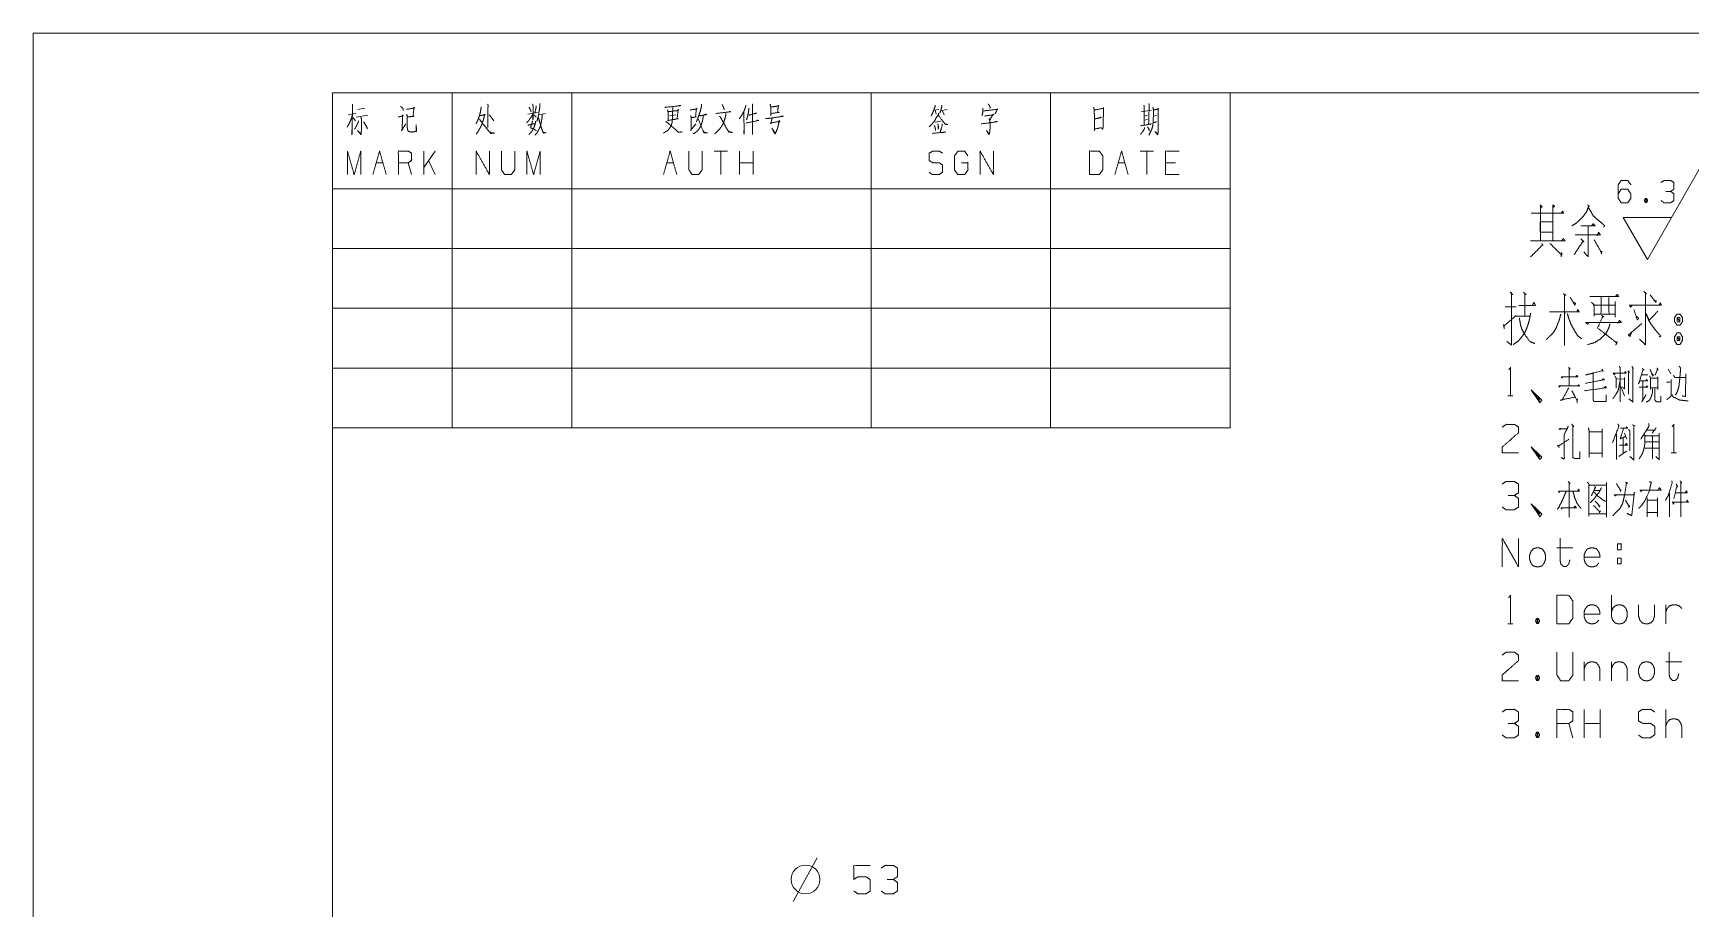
# Model space of a CAD drawing. Header units: millimetres. Extents: x 0 to 210, y 0 to 297.
# Drawn here: x 0 to 138.5, y 223.8 to 297 of the extents above; entities that cross this region are included whole.
import ezdxf

# ---------------------------------------------------------------- set-up
doc = ezdxf.new("R2010")
doc.units = ezdxf.units.MM
doc.layers.add('101', color=7, linetype='Continuous', true_color=0xffffff)

msp = doc.modelspace()

# ---------------------------------------------------------------- linework, layer by layer
at = {"layer": '101', "color": 133, "linetype": 'Continuous', "lineweight": 18}
for p, q in [((0, 297), (0, 0)), ((210, 297), (0, 297)), ((25, 292), (25, 264)), ((25, 292), (100, 292)), ((25, 292), (100, 292)), ((25, 292), (25, 5)), ((205, 292), (25, 292)), ((25, 292), (100, 292)), ((35, 292), (35, 264)), ((45, 292), (45, 264)), ((70, 292), (70, 264)), ((85, 292), (85, 264)), ((100, 292), (100, 264)), ((25, 284), (100, 284)), ((25, 279), (100, 279)), ((25, 274), (100, 274)), ((25, 269), (100, 269)), ((25, 264), (100, 264))]:
    msp.add_line(p, q, dxfattribs=at)
at = {"layer": '101', "color": 72, "linetype": 'Continuous', "lineweight": 18}
for p, q in [((26.34, 290.18), (26.96, 290.3)), ((26.7, 289.95), (26.92, 289.68)), ((26.99, 289.99), (27.95, 290.14)), ((27.13, 290.61), (27.71, 290.74)), ((41.34, 290.22), (42.13, 290.38)), ((42.25, 290.16), (42.79, 290.28)), ((53.17, 290.09), (53.7, 290.18)), ((75.25, 290.57), (75.67, 290.63)), ((75.35, 290.55), (75.45, 290.24)), ((75.83, 289.64), (75.37, 289.56)), ((75.82, 290.51), (76.35, 290.61)), ((75.98, 290.49), (76.11, 290.16)), ((92.56, 290.43), (93.43, 290.55)), ((92.84, 290.07), (93.11, 290.14)), ((92.86, 289.72), (93.09, 289.78)), ((93.6, 290.05), (93.85, 290.12)), ((54.91, 288.87), (55.37, 289.43)), ((32.63, 285.18), (32.63, 287.14)), ((33.59, 287.14), (32.63, 285.78)), ((58.02, 287.14), (56.9, 287.14)), ((57.46, 287.14), (57.46, 285.18)), ((59.02, 285.18), (59.02, 287.14)), ((60.14, 285.18), (60.14, 287.14)), ((93.6, 287.14), (92.49, 287.14)), ((93.05, 287.14), (93.05, 285.18)), ((28.66, 286.17), (29.22, 286.17)), ((31.62, 285.18), (31.34, 286.17)), ((33.59, 285.18), (33.04, 286.36)), ((52.94, 286.17), (53.49, 286.17)), ((60.14, 286.17), (59.02, 286.17)), ((90.65, 286.17), (91.2, 286.17)), ((95.45, 286.17), (94.61, 286.17)), ((122.99, 274.12), (123.89, 274.12)), ((123.89, 273.33), (125.03, 273.33)), ((133.23, 268.78), (133.37, 268.63)), ((133.28, 268.68), (133.28, 266.81)), ((133.57, 269.13), (133.71, 268.98)), ((136.6, 268.91), (136.81, 268.51)), ((132.27, 268.08), (132.95, 268.11)), ((132.63, 267.46), (132.95, 266.68)), ((136.46, 267.83), (136.77, 267.83)), ((123.2, 266.68), (123.63, 266.68)), ((132.27, 263.52), (132.27, 261.35)), ((132.84, 263.15), (132.84, 261.87)), ((132.96, 263.57), (133.14, 263.07)), ((133.6, 264.25), (133.85, 264.17)), ((134.82, 263.82), (135.51, 263.82)), ((135.59, 264.02), (135.26, 263.55)), ((132.47, 261.62), (133.12, 262.05)), ((134.68, 262.3), (135.79, 262.3)), ((134.71, 262.85), (135.81, 262.85)), ((136.86, 261.92), (137.29, 261.92)), ((128.23, 259.51), (128.41, 259.36)), ((128.32, 259.41), (128.32, 256.53)), ((136.7, 258.56), (136.7, 256.58)), ((127.3, 253.97), (128.62, 253.97)), ((132.35, 253.12), (132.68, 253.12)), ((132.35, 253.12), (132.35, 252.65)), ((131.85, 248.26), (131.85, 250.01)), ((125.6, 248.08), (125.76, 247.66)), ((136.4, 247.63), (136.4, 249.21)), ((123.2, 247.63), (123.63, 247.63)), ((129.57, 244.45), (129.57, 242.87)), ((131.85, 244.45), (131.85, 242.87)), ((136.4, 244.45), (137.73, 244.45)), ((125.6, 243.32), (125.76, 242.9)), ((129.57, 238.11), (129.57, 240.48)), ((130.92, 238.11), (130.92, 240.48)), ((136.4, 238.11), (136.4, 240.48)), ((125.6, 238.56), (125.76, 238.13)), ((128.64, 238.11), (128.31, 239.31)), ((130.92, 239.31), (129.57, 239.31)), ((63.49, 224.43), (65.49, 228.08))]:
    msp.add_line(p, q, dxfattribs=at)
at = {"layer": '101', "color": 43, "linetype": 'Continuous', "lineweight": 18}
for p, q in [((134.86, 278.09), (139.47, 286.09)), ((134.68, 283.18), (134.8, 282.84)), ((134.86, 278.09), (132.84, 281.59)), ((132.84, 281.59), (136.88, 281.59))]:
    msp.add_line(p, q, dxfattribs=at)
at = {"layer": '101', "color": 72, "linetype": 'Continuous', "lineweight": 18}
msp.add_circle((64.53, 226.26), 1.2, dxfattribs=at)
for points, knots in [([(26.67, 291.07), (26.66, 288.89), (26.63, 288.5), (26.61, 288.71), (26.64, 288.94)], [0, 0, 0.723303, 0.854546, 0.923601, 1, 1]), ([(30.7, 290.88), (30.87, 290.72), (30.92, 290.63), (30.92, 290.53), (30.9, 290.67)], [0, 0, 0.413146, 0.573572, 0.750721, 1, 1]), ([(37.43, 290.84), (37.42, 290.72), (37.34, 290.3), (37.26, 290.01), (37.18, 289.8), (37.09, 289.6), (37.01, 289.43)], [0, 0, 0.084498, 0.36853, 0.573114, 0.721457, 0.873368, 1, 1]), ([(37.97, 291.05), (38.02, 290.94), (38, 290.84), (37.99, 289.12), (37.97, 289.23), (38, 289.45)], [0, 0, 0.049543, 0.095606, 0.852767, 0.898838, 1, 1]), ([(41.73, 291.07), (41.76, 290.92), (41.76, 289.78), (41.73, 289.93), (41.76, 290.05)], [0, 0, 0.094654, 0.823636, 0.91829, 1, 1]), ([(42.03, 290.92), (42.03, 290.82), (41.91, 290.34)], [0, 0, 0.174301, 1, 1]), ([(42.33, 291.11), (42.33, 290.98), (42.32, 290.76), (42.27, 290.47), (42.23, 290.16), (42.17, 289.91), (42.1, 289.68), (42.08, 289.62)], [0, 0, 0.081852, 0.232243, 0.425429, 0.63211, 0.800313, 0.957953, 1, 1]), ([(53.44, 290.84), (53.42, 290.18), (53.41, 289.85), (53.39, 289.66), (53.38, 289.56), (53.36, 289.43), (53.32, 289.31), (53.27, 289.2), (53.14, 289.02), (53, 288.85), (52.79, 288.73), (52.69, 288.67), (52.65, 288.65)], [0, 0, 0.263783, 0.395771, 0.470171, 0.511786, 0.56157, 0.614019, 0.658777, 0.749614, 0.837596, 0.932985, 0.980677, 1, 1]), ([(52.76, 290.82), (52.82, 290.78), (52.85, 290.8), (54.11, 290.94), (54.07, 290.96), (53.92, 290.92)], [0, 0, 0.045522, 0.068286, 0.872626, 0.90344, 1, 1]), ([(55.85, 291.05), (55.82, 290.8), (55.73, 290.47), (55.62, 290.12), (55.53, 289.89), (55.47, 289.72), (55.41, 289.58)], [0, 0, 0.162457, 0.385014, 0.625897, 0.784413, 0.898493, 1, 1]), ([(57.56, 291.03), (57.66, 290.84), (57.71, 290.72), (57.74, 290.59)], [0, 0, 0.450481, 0.729637, 1, 1]), ([(59.55, 290.98), (59.48, 290.72), (59.38, 290.47), (59.26, 290.24), (59.14, 290.05), (59, 289.85)], [0, 0, 0.21836, 0.428744, 0.629221, 0.801494, 1, 1]), ([(60.08, 291.07), (60.12, 290.98), (60.09, 291.03), (60.11, 288.54), (60.09, 288.73), (60.11, 289.04)], [0, 0, 0.029975, 0.04619, 0.840789, 0.900562, 1, 1]), ([(61.57, 291.07), (61.63, 290.82), (61.63, 290.09), (61.63, 290.28), (62.33, 290.38), (62.21, 290.38), (62.24, 290.9), (62.26, 290.98), (62.29, 290.92), (62.19, 290.9), (61.63, 290.82)], [0, 0, 0.076614, 0.294117, 0.350048, 0.563214, 0.598361, 0.753971, 0.779215, 0.799829, 0.831205, 1, 1]), ([(75.37, 290.98), (75.35, 290.84), (75.23, 290.53), (75.13, 290.28), (75.01, 290.07)], [0, 0, 0.148006, 0.485257, 0.758321, 1, 1]), ([(75.91, 290.98), (75.92, 290.88), (75.75, 290.3)], [0, 0, 0.147218, 1, 1]), ([(79.78, 291.09), (79.89, 290.96), (79.93, 290.86), (79.96, 290.69)], [0, 0, 0.364604, 0.619196, 1, 1]), ([(92.8, 290.98), (92.83, 290.86), (92.83, 289.31)], [0, 0, 0.075954, 1, 1]), ([(93.21, 291.11), (93.24, 290.98), (93.19, 289.37)], [0, 0, 0.073211, 1, 1]), ([(26.67, 290.16), (26.6, 289.91), (26.48, 289.62), (26.35, 289.35), (26.23, 289.14)], [0, 0, 0.233514, 0.515368, 0.78555, 1, 1]), ([(27.18, 289.66), (27.17, 289.58), (26.86, 288.96)], [0, 0, 0.108202, 1, 1]), ([(27.37, 289.99), (27.42, 289.87), (27.42, 288.83), (27.4, 288.6), (27.39, 288.52), (27.11, 288.85), (27.39, 288.56)], [0, 0, 0.056947, 0.504404, 0.603051, 0.639405, 0.826366, 1, 1]), ([(27.61, 289.58), (27.87, 289.16), (27.92, 289), (27.81, 289.27)], [0, 0, 0.516563, 0.696901, 1, 1]), ([(30.53, 289.99), (30.92, 290.09), (30.86, 290.16), (30.83, 288.96), (30.77, 288.83), (31.12, 289.41)], [0, 0, 0.158008, 0.19221, 0.673433, 0.728446, 1, 1]), ([(31.19, 290.63), (31.87, 290.74), (31.82, 290.8), (31.73, 290.05), (31.82, 290.05), (31.25, 289.99)], [0, 0, 0.313958, 0.349012, 0.694882, 0.735357, 1, 1]), ([(31.22, 290.22), (31.25, 289.91), (31.25, 289.2), (31.27, 288.98), (31.3, 288.87), (31.34, 288.81), (31.41, 288.77), (31.53, 288.75), (31.66, 288.73), (32.03, 288.79), (32, 289.33), (32, 288.79)], [0, 0, 0.097093, 0.316208, 0.387239, 0.42073, 0.444406, 0.470581, 0.507596, 0.549105, 0.664641, 0.832445, 1, 1]), ([(37.28, 290.09), (37.75, 290.18), (37.71, 290.22), (37.68, 290.03), (37.62, 289.76), (37.56, 289.6), (37.48, 289.37), (37.4, 289.18), (37.28, 288.98), (37.2, 288.81), (37.02, 288.56)], [0, 0, 0.202443, 0.228131, 0.308408, 0.425631, 0.500403, 0.604281, 0.689483, 0.790714, 0.870506, 1, 1]), ([(37.28, 289.8), (38.22, 288.62), (38.56, 288.65), (38.54, 288.65), (38.24, 288.67), (38.08, 288.81)], [0, 0, 0.632183, 0.773704, 0.779845, 0.909108, 1, 1]), ([(38.1, 290.16), (38.13, 290.14), (38.4, 289.8), (38.47, 289.68)], [0, 0, 0.059448, 0.761031, 1, 1]), ([(41.75, 290.24), (41.62, 290.01), (41.48, 289.8), (41.35, 289.64), (41.22, 289.49)], [0, 0, 0.287221, 0.555142, 0.786181, 1, 1]), ([(41.34, 289.31), (41.97, 289.45), (41.98, 289.64), (41.98, 289.56), (41.91, 289.31), (41.81, 289.04), (41.7, 288.83), (41.59, 288.71), (41.48, 288.58), (41.41, 288.52)], [0, 0, 0.30447, 0.39258, 0.431622, 0.553714, 0.689469, 0.798362, 0.878841, 0.954752, 1, 1]), ([(41.43, 290.8), (41.56, 290.57), (41.59, 290.43)], [0, 0, 0.640221, 1, 1]), ([(41.72, 289.66), (41.56, 289.08), (41.66, 289.04), (41.78, 289), (41.89, 288.94), (42.04, 288.85)], [0, 0, 0.5291, 0.62629, 0.735524, 0.852093, 1, 1]), ([(41.76, 290.2), (41.94, 290.07), (42.03, 289.97)], [0, 0, 0.613122, 1, 1]), ([(42.54, 290.16), (42.49, 289.8), (42.45, 289.56), (42.41, 289.35), (42.35, 289.16), (42.23, 288.91), (42.13, 288.73), (42.01, 288.56), (41.92, 288.48)], [0, 0, 0.19438, 0.332636, 0.448614, 0.555649, 0.70616, 0.822692, 0.933847, 1, 1]), ([(42.22, 289.89), (42.25, 289.85), (42.39, 289.27), (42.49, 289), (42.6, 288.71), (42.63, 288.65), (42.85, 288.67), (42.63, 288.69), (42.55, 288.81)], [0, 0, 0.026721, 0.341749, 0.493483, 0.655465, 0.691641, 0.80784, 0.924039, 1, 1]), ([(52.82, 289.6), (52.89, 289.6), (53.17, 289.37), (53.41, 289.16), (53.63, 288.98), (53.9, 288.71), (54.23, 288.75), (53.92, 288.71), (53.82, 288.79)], [0, 0, 0.033467, 0.197839, 0.340788, 0.472468, 0.649452, 0.797921, 0.939753, 1, 1]), ([(53, 290.59), (53.04, 290.41), (53.04, 289.66), (53.03, 289.7), (53.89, 289.85), (53.8, 289.85), (53.89, 290.63), (53.92, 290.57), (53.87, 290.53), (53.04, 290.43)], [0, 0, 0.051663, 0.252803, 0.264656, 0.500971, 0.524672, 0.738301, 0.756829, 0.773117, 1, 1]), ([(54.88, 290.57), (55.47, 290.67), (55.41, 290.74), (55.34, 290.01), (55.41, 290.01), (54.97, 289.93), (54.94, 290.12), (54.97, 289.89), (54.96, 288.96)], [0, 0, 0.181366, 0.207406, 0.429567, 0.451891, 0.588199, 0.645735, 0.715777, 1, 1]), ([(55.98, 290.12), (55.98, 289.99), (55.92, 289.66), (55.86, 289.47), (55.81, 289.31), (55.73, 289.16), (55.65, 289.02), (55.54, 288.87), (55.31, 288.67), (55.13, 288.58)], [0, 0, 0.067236, 0.249298, 0.354996, 0.450079, 0.537949, 0.629663, 0.725721, 0.894899, 1, 1]), ([(55.54, 289.8), (55.59, 289.78), (56.04, 288.67), (56.32, 288.65), (56.06, 288.71), (55.98, 288.83)], [0, 0, 0.024909, 0.644018, 0.787117, 0.926016, 1, 1]), ([(55.62, 290.07), (56.27, 290.2), (56.2, 290.22), (56.08, 290.18)], [0, 0, 0.769962, 0.857327, 1, 1]), ([(57.88, 290.32), (57.88, 290.2), (57.81, 289.91), (57.74, 289.68), (57.65, 289.43), (57.52, 289.23), (57.5, 289.18), (57.42, 289.08), (57.31, 288.94), (57.18, 288.81), (57.06, 288.69), (56.93, 288.58)], [0, 0, 0.060656, 0.206644, 0.323463, 0.452143, 0.571976, 0.593424, 0.659716, 0.74639, 0.834816, 0.918178, 1, 1]), ([(57.02, 290.28), (58.29, 290.43), (58.21, 290.45), (58.12, 290.41)], [0, 0, 0.872478, 0.933903, 1, 1]), ([(57.34, 290.05), (57.4, 290.01), (58.1, 288.75), (58.43, 288.69), (58.12, 288.77), (58.02, 288.89)], [0, 0, 0.030854, 0.652647, 0.79375, 0.930716, 1, 1]), ([(59.38, 290.41), (59.39, 289.16), (59.39, 288.56), (59.38, 288.69), (59.39, 288.91)], [0, 0, 0.565717, 0.839123, 0.896086, 1, 1]), ([(59.57, 289.49), (60.61, 289.7), (60.53, 289.72), (60.4, 289.66)], [0, 0, 0.826976, 0.886334, 1, 1]), ([(59.8, 290.72), (59.76, 290.38), (59.7, 290.09), (59.64, 289.89), (59.6, 289.76)], [0, 0, 0.34211, 0.644851, 0.86512, 1, 1]), ([(59.8, 290.14), (60.47, 290.32), (60.4, 290.32), (60.28, 290.26)], [0, 0, 0.772509, 0.853435, 1, 1]), ([(61.18, 289.87), (61.37, 289.87), (61.75, 289.91), (62.68, 290.05), (62.58, 290.07), (62.43, 290.03)], [0, 0, 0.10704, 0.322386, 0.855626, 0.914427, 1, 1]), ([(61.73, 289.91), (61.63, 289.41), (61.6, 289.49), (62.38, 289.62), (62.33, 289.7), (62.33, 289.62), (62.24, 289.27), (62.19, 289.04), (62.11, 288.85), (62.05, 288.71), (62.01, 288.6), (61.98, 288.58), (61.72, 289.06), (62, 288.62)], [0, 0, 0.13637, 0.159981, 0.371157, 0.396349, 0.418604, 0.516111, 0.579311, 0.63312, 0.675133, 0.705357, 0.714996, 0.861275, 1, 1]), ([(75.64, 290.3), (75.63, 290.2), (75.39, 289.83), (75.38, 289.78), (75.26, 289.6), (75.06, 289.37), (74.85, 289.16)], [0, 0, 0.074337, 0.387309, 0.418539, 0.575027, 0.79286, 1, 1]), ([(75.61, 290.16), (76.2, 289.37), (76.43, 289.37), (76.2, 289.39), (76.08, 289.54)], [0, 0, 0.599324, 0.742451, 0.886135, 1, 1]), ([(79.2, 289.41), (80.57, 289.6), (80.49, 289.62), (80.28, 289.56)], [0, 0, 0.820202, 0.873508, 1, 1]), ([(79.34, 290.74), (79.34, 290.51), (79.33, 290.34), (79.3, 290.22), (79.27, 290.12)], [0, 0, 0.361949, 0.626223, 0.829034, 1, 1]), ([(79.34, 290.49), (80.57, 290.63), (80.56, 290.67), (80.37, 290.26)], [0, 0, 0.712481, 0.737756, 1, 1]), ([(79.49, 290.07), (80.25, 290.18), (80.21, 290.24), (79.92, 289.72)], [0, 0, 0.533866, 0.586729, 1, 1]), ([(79.87, 289.87), (79.9, 289.76), (79.93, 289.64), (79.94, 289.43), (79.94, 289), (79.93, 288.85), (79.9, 288.65), (79.86, 288.52), (79.64, 288.87), (79.87, 288.56)], [0, 0, 0.049623, 0.1085, 0.204239, 0.404798, 0.471991, 0.568442, 0.629223, 0.820578, 1, 1]), ([(88.61, 290.8), (88.64, 290.59), (88.66, 290.14), (88.67, 289.66), (88.67, 289.6), (88.67, 288.83), (88.67, 288.98), (89.24, 289.1), (89.36, 288.96), (89.39, 289.14), (89.39, 289.39), (89.4, 289.87), (89.42, 290.36), (89.42, 290.78), (89.43, 290.72), (88.66, 290.57)], [0, 0, 0.037589, 0.119519, 0.205166, 0.216331, 0.354043, 0.380097, 0.485125, 0.518622, 0.552532, 0.597196, 0.682843, 0.77221, 0.846648, 0.858119, 1, 1]), ([(88.67, 289.83), (89.24, 289.95), (89.18, 289.97), (89.05, 289.89)], [0, 0, 0.728512, 0.805958, 1, 1]), ([(93.55, 290.82), (93.59, 290.59), (93.59, 290.14), (93.57, 289.64), (93.55, 289.33), (93.47, 289), (93.38, 288.79), (93.22, 288.48)], [0, 0, 0.096217, 0.285187, 0.491418, 0.620825, 0.76157, 0.854869, 1, 1]), ([(93.57, 289.52), (93.6, 289.52), (93.84, 289.58)], [0, 0, 0.107799, 1, 1]), ([(93.59, 290.57), (94.03, 290.67), (93.98, 290.74), (93.98, 290.05), (94, 289.12), (93.98, 288.77), (93.97, 288.56), (93.95, 288.5), (93.74, 288.77), (93.94, 288.58)], [0, 0, 0.13308, 0.155522, 0.357051, 0.631901, 0.735808, 0.797028, 0.815849, 0.918301, 1, 1]), ([(75.12, 288.62), (76.23, 288.73), (76.16, 288.73), (75.99, 288.71)], [0, 0, 0.825897, 0.879998, 1, 1]), ([(75.31, 289.27), (75.38, 289), (75.38, 288.87), (75.37, 289.04)], [0, 0, 0.489807, 0.707975, 1, 1]), ([(75.58, 289.43), (75.64, 289.12), (75.61, 288.96), (75.61, 289.18)], [0, 0, 0.443891, 0.680119, 1, 1]), ([(75.95, 289.41), (75.95, 289.27), (75.77, 288.69)], [0, 0, 0.19307, 1, 1]), ([(92.52, 289.25), (93.43, 289.41), (93.38, 289.43), (93.33, 289.37)], [0, 0, 0.873246, 0.919206, 1, 1]), ([(92.86, 289.12), (92.84, 289.02), (92.73, 288.81), (92.62, 288.67), (92.52, 288.56)], [0, 0, 0.157085, 0.51447, 0.781154, 1, 1]), ([(93.09, 289.18), (93.25, 288.94), (93.25, 288.83), (93.19, 289.02)], [0, 0, 0.497679, 0.671694, 1, 1]), ([(26.26, 285.18), (26.26, 287.14), (26.82, 285.18), (27.37, 287.14), (27.37, 285.18)], [0, 0, 0.245192, 0.5, 0.754808, 1, 1]), ([(30.51, 285.18), (30.51, 287.14), (31.34, 287.14), (31.62, 286.96), (31.62, 286.36), (31.34, 286.17), (30.51, 286.17)], [0, 0, 0.400952, 0.571035, 0.639278, 0.761676, 0.829917, 1, 1]), ([(37.01, 285.18), (37.01, 287.14), (38.12, 285.18), (38.12, 287.14)], [0, 0, 0.317574, 0.682426, 1, 1]), ([(39.13, 287.14), (39.13, 285.57), (39.39, 285.18), (39.95, 285.18), (40.24, 285.57), (40.24, 287.14)], [0, 0, 0.337152, 0.438599, 0.557781, 0.662848, 1, 1]), ([(41.25, 285.18), (41.25, 287.14), (41.81, 285.18), (42.36, 287.14), (42.36, 285.18)], [0, 0, 0.245192, 0.5, 0.754808, 1, 1]), ([(54.78, 287.14), (54.78, 285.57), (55.05, 285.18), (55.6, 285.18), (55.89, 285.57), (55.89, 287.14)], [0, 0, 0.337152, 0.438599, 0.557781, 0.662848, 1, 1]), ([(74.85, 285.36), (75.13, 285.18), (75.7, 285.18), (75.98, 285.39), (75.98, 285.97), (75.7, 286.17), (75.15, 286.17), (74.85, 286.36), (74.85, 286.96), (75.15, 287.14), (75.7, 287.14), (75.98, 286.96)], [0, 0, 0.068035, 0.184054, 0.254521, 0.372333, 0.442799, 0.555843, 0.626367, 0.748393, 0.81892, 0.931964, 1, 1]), ([(77.55, 286.17), (78.1, 286.17), (78.1, 285.57), (77.82, 285.18), (77.25, 285.18), (76.97, 285.57), (76.97, 286.75), (77.27, 287.14), (77.81, 287.14), (78.09, 286.75)], [0, 0, 0.103295, 0.214797, 0.304261, 0.410274, 0.499739, 0.718892, 0.809956, 0.910533, 1, 1]), ([(79.11, 285.18), (79.11, 287.14), (80.22, 285.18), (80.22, 287.14)], [0, 0, 0.317574, 0.682426, 1, 1]), ([(88.25, 285.18), (89.07, 285.18), (89.36, 285.57), (89.36, 286.75), (89.07, 287.14), (88.25, 287.14), (88.25, 285.18)], [0, 0, 0.142133, 0.227159, 0.431787, 0.516817, 0.65895, 1, 1]), ([(90.37, 285.18), (90.93, 287.14), (91.48, 285.18)], [0, 0, 0.5, 1, 1]), ([(95.73, 285.18), (94.61, 285.18), (94.61, 287.14), (95.73, 287.14)], [0, 0, 0.265389, 0.734611, 1, 1]), ([(125.9, 282.65), (126.08, 282.5), (125.92, 282.35), (125.92, 282.65), (125.92, 279.65), (125.92, 281.94), (125.15, 281.94), (127.88, 281.94), (126.96, 281.94), (126.96, 282.61), (126.96, 279.65), (126.96, 281.22), (125.9, 281.22), (125.9, 280.36), (126.96, 280.36), (126.96, 279.65), (125.1, 279.65), (127.96, 279.65), (127.83, 279.84), (127.7, 279.65)], [0, 0, 0.009716, 0.018619, 0.030835, 0.152988, 0.24613, 0.277436, 0.388628, 0.426411, 0.453896, 0.574522, 0.638652, 0.681833, 0.716952, 0.760133, 0.789144, 0.864711, 0.9813, 0.99065, 1, 1]), ([(126.98, 282.42), (127.12, 282.54), (126.96, 282.65)], [0, 0, 0.471547, 1, 1]), ([(129.87, 282.65), (130.03, 282.5), (129.95, 282.54), (129.79, 282.09), (129.52, 281.71), (129.2, 281.37), (128.91, 281.11), (128.54, 280.89)], [0, 0, 0.086309, 0.12102, 0.309422, 0.490699, 0.673786, 0.828669, 1, 1]), ([(127.65, 281.94), (127.78, 282.12), (127.86, 281.94)], [0, 0, 0.529964, 1, 1]), ([(129.92, 282.42), (130.13, 282.12), (130.32, 281.75), (130.69, 281.41), (131.14, 281.04), (131.27, 280.92), (131.3, 280.92), (131.19, 280.77)], [0, 0, 0.162725, 0.348029, 0.570221, 0.829897, 0.906896, 0.918637, 1, 1]), ([(129.31, 279.8), (129.55, 279.54), (129.5, 279.65), (128.75, 278.49)], [0, 0, 0.190888, 0.257814, 1, 1]), ([(128.83, 280.14), (130.93, 280.14), (130.79, 280.36), (130.66, 280.06)], [0, 0, 0.780473, 0.877784, 1, 1]), ([(129.31, 280.89), (130.5, 280.89), (130.32, 281.07), (130.19, 280.89)], [0, 0, 0.707414, 0.863844, 1, 1]), ([(129.92, 280.89), (129.92, 278.3), (129.55, 278.71)], [0, 0, 0.823411, 1, 1]), ([(126.03, 279.42), (126.13, 279.24), (126.11, 279.31), (125.1, 278.3)], [0, 0, 0.125003, 0.171161, 1, 1]), ([(126.72, 279.42), (127.7, 278.45), (127.7, 278.64), (127.65, 278.3)], [0, 0, 0.723289, 0.821344, 1, 1]), ([(130.42, 279.72), (131.03, 278.64), (131.06, 278.79), (131.01, 278.56)], [0, 0, 0.76477, 0.858208, 1, 1]), ([(123.39, 275.36), (123.6, 275.13), (123.5, 275.28), (123.5, 270.93), (123.12, 271.23)], [0, 0, 0.05812, 0.09265, 0.910293, 1, 1]), ([(124.11, 274.23), (125.51, 274.23), (125.38, 274.5), (125.25, 274.27)], [0, 0, 0.716781, 0.866789, 1, 1]), ([(124.5, 275.36), (124.74, 275.13), (124.61, 275.21), (124.61, 273.37)], [0, 0, 0.141502, 0.207217, 1, 1]), ([(127.81, 275.21), (128.05, 275.1), (127.94, 275.13), (127.94, 270.9), (127.94, 273.71), (126.67, 273.71), (129.16, 273.71), (129.03, 273.9), (128.98, 273.71)], [0, 0, 0.022711, 0.032395, 0.397209, 0.639341, 0.748901, 0.963455, 0.983225, 1, 1]), ([(128.42, 274.91), (128.79, 274.27), (128.87, 274.42), (128.69, 274.5)], [0, 0, 0.665994, 0.819283, 1, 1]), ([(130.06, 274.98), (132.47, 274.98), (132.34, 275.17), (132.18, 274.98)], [0, 0, 0.835354, 0.914861, 1, 1]), ([(130.19, 274.5), (130.4, 274.31), (130.4, 273.33), (130.4, 273.52), (132.18, 273.52), (132.18, 273.26), (132.18, 274.57), (132.18, 274.27), (130.33, 274.27), (130.99, 274.27), (130.99, 274.95), (130.99, 273.52), (131.65, 273.52), (131.65, 274.91)], [0, 0, 0.024061, 0.106927, 0.122861, 0.273834, 0.296144, 0.407695, 0.433192, 0.590924, 0.647258, 0.704627, 0.82574, 0.882073, 1, 1]), ([(133.58, 274.23), (133.45, 274.08), (133.37, 274.27), (136.02, 274.27), (135.94, 274.46), (135.83, 274.27)], [0, 0, 0.057622, 0.116247, 0.87937, 0.937996, 1, 1]), ([(134.56, 275.43), (134.77, 275.17), (134.69, 275.32), (134.69, 270.97), (134.19, 271.42)], [0, 0, 0.060996, 0.091685, 0.877915, 1, 1]), ([(135.09, 275.13), (135.57, 274.5), (135.6, 274.61), (135.38, 274.65)], [0, 0, 0.706411, 0.808931, 1, 1]), ([(122.83, 272.66), (122.91, 272.32), (122.86, 272.51), (123.89, 273.41)], [0, 0, 0.181309, 0.283199, 1, 1]), ([(125.11, 273.6), (125.01, 273.07), (124.9, 272.66), (124.77, 272.32), (124.61, 271.95), (124.34, 271.57), (124.08, 271.27), (123.66, 270.97)], [0, 0, 0.172188, 0.30911, 0.425674, 0.556628, 0.704269, 0.832974, 1, 1]), ([(124.16, 273.18), (124.21, 272.92), (124.26, 272.62), (124.37, 272.28), (124.53, 271.95), (125.03, 271.23), (125.46, 271.05)], [0, 0, 0.101604, 0.217194, 0.351411, 0.492975, 0.824035, 1, 1]), ([(127.63, 273.52), (127.49, 273), (127.26, 272.4), (126.99, 271.95), (126.41, 271.38)], [0, 0, 0.214887, 0.471143, 0.678419, 1, 1]), ([(128.18, 273.56), (128.29, 273.15), (128.5, 272.62), (128.77, 272.13), (129.06, 271.68), (129.38, 271.46)], [0, 0, 0.172226, 0.401195, 0.625592, 0.842428, 1, 1]), ([(129.98, 272.81), (129.85, 272.66), (129.72, 272.81), (132.69, 272.81), (132.53, 273), (132.39, 272.73)], [0, 0, 0.051202, 0.102404, 0.861893, 0.924784, 1, 1]), ([(131.04, 273.41), (131.23, 273.26), (131.15, 273.33), (130.7, 272.36), (132.29, 271.12), (132.34, 271.23), (132.23, 270.93)], [0, 0, 0.061502, 0.089679, 0.366513, 0.885935, 0.917991, 1, 1]), ([(133.74, 273.9), (134.01, 273.03), (134.14, 273.15), (133.95, 273.33)], [0, 0, 0.673371, 0.803122, 1, 1]), ([(135.73, 273.75), (135.01, 273), (134.75, 273.56), (135.01, 272.92), (135.25, 272.55), (135.52, 272.21), (135.97, 271.68), (136.02, 271.68), (135.83, 271.61)], [0, 0, 0.248755, 0.397958, 0.563615, 0.67026, 0.773236, 0.939249, 0.951973, 1, 1]), ([(137.58, 273.52), (137.34, 273.52), (137.13, 273.22), (137.13, 272.88), (137.34, 272.58), (137.58, 272.58), (137.79, 272.88), (137.79, 273.22), (137.58, 273.52)], [0, 0, 0.091012, 0.231142, 0.359871, 0.5, 0.591012, 0.731142, 0.859871, 1, 1]), ([(137.58, 272.88), (137.58, 273.22), (137.34, 273.22)], [0, 0, 0.585821, 1, 1]), ([(137.34, 272.88), (137.58, 272.88), (137.34, 273.22), (137.34, 272.88)], [0, 0, 0.24116, 0.6589, 1, 1]), ([(131.73, 272.7), (131.65, 272.4), (131.41, 271.91), (130.91, 271.42), (130.43, 271.12), (129.85, 270.97)], [0, 0, 0.114105, 0.313644, 0.571355, 0.778589, 1, 1]), ([(133.53, 271.98), (133.4, 271.65), (133.26, 271.76), (134.4, 272.73)], [0, 0, 0.178041, 0.263409, 1, 1]), ([(137.79, 271.61), (137.58, 271.95), (137.34, 271.95), (137.13, 271.61), (137.13, 271.31), (137.34, 270.97), (137.58, 270.97), (137.79, 271.31), (137.79, 271.61)], [0, 0, 0.149196, 0.238511, 0.387707, 0.5, 0.649196, 0.738511, 0.887707, 1, 1]), ([(137.34, 271.61), (137.34, 271.31), (137.58, 271.31)], [0, 0, 0.556988, 1, 1]), ([(137.58, 271.61), (137.34, 271.61), (137.58, 271.31), (137.58, 271.61)], [0, 0, 0.258816, 0.674596, 1, 1]), ([(123.28, 268.86), (123.42, 269.06), (123.42, 266.68)], [0, 0, 0.093493, 1, 1]), ([(128.29, 269.08), (128.41, 268.91), (128.32, 268.98), (128.32, 267.51), (127.46, 267.51), (129.21, 267.51), (129.12, 267.61), (129.01, 267.48)], [0, 0, 0.045421, 0.069983, 0.382581, 0.566131, 0.936975, 0.96526, 1, 1]), ([(131.08, 268.91), (131.16, 268.73), (131.11, 268.78), (129.68, 268.43), (130.33, 268.58), (130.33, 266.38), (130.37, 266.23), (130.46, 266.21), (131.41, 266.21), (131.41, 266.78)], [0, 0, 0.030685, 0.042091, 0.272771, 0.377787, 0.722121, 0.746243, 0.760618, 0.910004, 1, 1]), ([(132.15, 268.56), (132.1, 268.43), (132.01, 268.58), (133.09, 268.58), (133.02, 268.73), (132.96, 268.58)], [0, 0, 0.079266, 0.180892, 0.810309, 0.907117, 1, 1]), ([(132.52, 269.16), (132.59, 269.03), (132.59, 266.18)], [0, 0, 0.047977, 1, 1]), ([(133.64, 269.03), (133.64, 266.18), (133.32, 266.43)], [0, 0, 0.875675, 1, 1]), ([(134.43, 268.98), (134.57, 268.81), (134.5, 268.88), (134.13, 267.68), (134.37, 268.43), (134.9, 268.43)], [0, 0, 0.07747, 0.112964, 0.545476, 0.817419, 1, 1]), ([(135.08, 268.91), (135.31, 268.33), (135.36, 268.41), (135.22, 268.58)], [0, 0, 0.661513, 0.759638, 1, 1]), ([(135.66, 269.01), (135.75, 268.86), (135.72, 268.93), (135.51, 268.41)], [0, 0, 0.21148, 0.312206, 1, 1]), ([(137.5, 269.16), (137.64, 269.01), (137.61, 268.66), (137.57, 268.18), (137.5, 267.51), (137.36, 267.01), (137.2, 266.73)], [0, 0, 0.080833, 0.218771, 0.405547, 0.671675, 0.875424, 1, 1]), ([(127.58, 267.48), (127.51, 267.41), (127.46, 267.51)], [0, 0, 0.476633, 1, 1]), ([(128.29, 267.36), (127.74, 266.33), (127.58, 266.33), (128.84, 266.58), (128.55, 267.11), (128.99, 266.28), (129.01, 266.43), (128.98, 266.11)], [0, 0, 0.252056, 0.286554, 0.564054, 0.69338, 0.896345, 0.929101, 1, 1]), ([(127.81, 268.28), (127.72, 268.18), (127.67, 268.28), (129.05, 268.28), (128.96, 268.41), (128.89, 268.28)], [0, 0, 0.069438, 0.128331, 0.845636, 0.925285, 1, 1]), ([(129.59, 267.11), (131.43, 267.36), (131.36, 267.48), (131.25, 267.36)], [0, 0, 0.857787, 0.924197, 1, 1]), ([(129.7, 267.73), (131.27, 268.03), (131.16, 268.11), (131.04, 267.98)], [0, 0, 0.839668, 0.907777, 1, 1]), ([(132.56, 267.86), (132.49, 267.48), (132.45, 267.26), (132.38, 267.06), (132.2, 266.76), (132.12, 266.63), (131.97, 266.46)], [0, 0, 0.246544, 0.393711, 0.530759, 0.755723, 0.854636, 1, 1]), ([(132.15, 268.31), (132.26, 268.16), (132.26, 267.33)], [0, 0, 0.182108, 1, 1]), ([(132.95, 268.23), (132.95, 267.26), (132.79, 267.41)], [0, 0, 0.816828, 1, 1]), ([(134.16, 267.41), (134.9, 267.41), (134.8, 267.51), (134.71, 267.38)], [0, 0, 0.712978, 0.852975, 1, 1]), ([(134.25, 267.93), (134.89, 267.93), (134.8, 268.06), (134.73, 267.93)], [0, 0, 0.682003, 0.846077, 1, 1]), ([(134.48, 267.91), (134.48, 266.38), (134.39, 266.16), (134.75, 266.78)], [0, 0, 0.613737, 0.711023, 1, 1]), ([(135.05, 268.33), (135.13, 268.18), (135.13, 267.23), (135.13, 267.36), (135.72, 267.36), (135.72, 267.23), (135.72, 268.28), (135.72, 268.16), (135.12, 268.16)], [0, 0, 0.046635, 0.301101, 0.334582, 0.490817, 0.524298, 0.80555, 0.839031, 1, 1]), ([(136.85, 268.06), (136.85, 266.81), (136.83, 266.66), (136.69, 266.53), (136.49, 266.38)], [0, 0, 0.681083, 0.76337, 0.86621, 1, 1]), ([(137.04, 268.41), (137.15, 268.23), (138.07, 268.23)], [0, 0, 0.182095, 1, 1]), ([(138.08, 268.51), (138.03, 266.63), (137.76, 266.68)], [0, 0, 0.87425, 1, 1]), ([(125.29, 266.96), (125.89, 266.33), (125.75, 266.33), (125.14, 267.18), (125.89, 266.11), (126.05, 266.33), (125.14, 267.18)], [0, 0, 0.178025, 0.207059, 0.420796, 0.689032, 0.745609, 1, 1]), ([(135.29, 267.28), (135.29, 267.01), (135.22, 266.73), (135.12, 266.46), (134.99, 266.28), (134.76, 266.16)], [0, 0, 0.206834, 0.420394, 0.642071, 0.803267, 1, 1]), ([(135.49, 267.28), (135.49, 266.33), (135.56, 266.23), (135.7, 266.18), (135.97, 266.18), (135.97, 266.66)], [0, 0, 0.484056, 0.54646, 0.622879, 0.757967, 1, 1]), ([(136.9, 266.78), (137.02, 266.58), (137.2, 266.51), (137.39, 266.41), (137.57, 266.33), (137.76, 266.31), (138.01, 266.28), (138.26, 266.28)], [0, 0, 0.153717, 0.279203, 0.422103, 0.547596, 0.675712, 0.838271, 1, 1]), ([(122.74, 264.07), (123.06, 264.3), (123.75, 264.3), (124.09, 264.07), (124.09, 263.6), (122.73, 262.4), (122.74, 261.92), (124.09, 261.92)], [0, 0, 0.069691, 0.192977, 0.265273, 0.350228, 0.67474, 0.759753, 1, 1]), ([(127.6, 263.97), (127.56, 263.87), (127.47, 263.92), (128.22, 263.92)], [0, 0, 0.111654, 0.218544, 1, 1]), ([(128.25, 264.15), (127.92, 263.45), (127.92, 261.4), (127.67, 261.52)], [0, 0, 0.250153, 0.910676, 1, 1]), ([(128.53, 264.32), (128.71, 264.12), (128.62, 264.17), (128.62, 261.65), (128.64, 261.52), (128.8, 261.45), (129.21, 261.45), (129.21, 262.02)], [0, 0, 0.063895, 0.088205, 0.692698, 0.72292, 0.765022, 0.862345, 1, 1]), ([(129.93, 264.02), (130, 263.7), (130, 261.57), (130, 261.9), (131.09, 261.9), (131.09, 261.57), (131.09, 263.92), (131.09, 263.67), (130.02, 263.67)], [0, 0, 0.0422, 0.311814, 0.35305, 0.492089, 0.533324, 0.831486, 0.863204, 1, 1]), ([(131.94, 262.75), (132.49, 264.17), (132.4, 264.32), (132.38, 264.35)], [0, 0, 0.881767, 0.982312, 1, 1]), ([(132.86, 263.92), (132.59, 263.1), (133.05, 263.3)], [0, 0, 0.633567, 1, 1]), ([(132.61, 263.97), (133.21, 263.97), (133.14, 264.1), (133.05, 263.97)], [0, 0, 0.669481, 0.829459, 1, 1]), ([(133.28, 263.87), (133.39, 263.77), (133.39, 262.1)], [0, 0, 0.080057, 1, 1]), ([(133.72, 264.17), (133.72, 261.32), (133.39, 261.62)], [0, 0, 0.863554, 1, 1]), ([(134.53, 263.52), (134.66, 263.35), (134.66, 262.85), (134.64, 262.62), (134.62, 262.47), (134.57, 262.25), (134.5, 262.02), (134.41, 261.8), (134.32, 261.65), (134.18, 261.42)], [0, 0, 0.095692, 0.318943, 0.419714, 0.487156, 0.590369, 0.695675, 0.803609, 0.881347, 1, 1]), ([(134.96, 264.37), (135.01, 264.17), (134.3, 263.05)], [0, 0, 0.134733, 1, 1]), ([(134.68, 263.35), (135.84, 263.35), (135.84, 263.55), (135.84, 261.35), (135.56, 261.62)], [0, 0, 0.294511, 0.345, 0.900414, 1, 1]), ([(135.21, 263.32), (135.29, 263.35), (135.29, 261.42)], [0, 0, 0.04554, 1, 1]), ([(136.93, 264.1), (137.08, 264.3), (137.08, 261.92)], [0, 0, 0.093491, 1, 1]), ([(125.29, 262.2), (125.89, 261.57), (125.75, 261.57), (125.14, 262.42), (125.89, 261.35), (126.05, 261.57), (125.14, 262.42)], [0, 0, 0.178025, 0.207059, 0.420796, 0.689032, 0.745609, 1, 1]), ([(127.35, 262.57), (127.49, 262.37), (127.42, 262.47), (128.29, 263.05)], [0, 0, 0.17409, 0.261137, 1, 1]), ([(132.52, 262.57), (133.19, 262.57), (133.09, 262.72), (133.02, 262.57)], [0, 0, 0.657714, 0.837611, 1, 1]), ([(123.75, 258.36), (124.09, 258.58), (124.09, 259.31), (123.75, 259.53), (123.06, 259.53), (122.73, 259.31)], [0, 0, 0.153874, 0.429851, 0.583726, 0.846126, 1, 1]), ([(129.84, 259.46), (129.98, 259.33), (129.98, 256.63), (129.98, 256.81), (131.43, 256.81), (131.43, 256.56), (131.43, 259.41), (131.43, 259.23), (129.98, 259.23)], [0, 0, 0.02043, 0.312717, 0.331661, 0.488561, 0.515626, 0.824154, 0.8431, 1, 1]), ([(130.44, 258.78), (130.9, 258.78), (131.02, 259.01), (130.83, 258.63), (130.58, 258.31), (130.37, 258.03), (130.09, 257.76)], [0, 0, 0.200768, 0.312947, 0.497482, 0.67594, 0.827665, 1, 1]), ([(130.44, 259.11), (130.56, 258.98), (130.51, 259.03), (130.18, 258.33)], [0, 0, 0.171557, 0.242655, 1, 1]), ([(133.03, 259.46), (133.23, 259.38), (133.12, 259.41), (132.96, 258.43), (132.86, 257.96), (132.77, 257.63), (132.54, 257.23), (132.22, 256.93), (131.97, 256.66)], [0, 0, 0.06134, 0.093413, 0.384206, 0.527463, 0.626603, 0.762387, 0.891107, 1, 1]), ([(132.27, 259.36), (132.63, 258.76), (132.65, 258.86), (132.61, 258.68)], [0, 0, 0.713169, 0.817169, 1, 1]), ([(135.05, 259.51), (135.24, 259.41), (135.17, 259.41), (135.01, 258.68), (134.62, 257.88), (134.39, 257.53), (134.14, 257.28)], [0, 0, 0.081229, 0.107498, 0.383269, 0.713754, 0.869308, 1, 1]), ([(134.41, 258.81), (134.34, 258.68), (134.23, 258.81), (136, 258.81), (135.88, 259.01), (135.75, 258.81)], [0, 0, 0.056419, 0.120818, 0.815219, 0.907611, 1, 1]), ([(136.9, 259.58), (136.93, 259.41), (136.69, 258.63), (136.6, 258.33), (136.49, 258.16), (136.37, 257.93)], [0, 0, 0.101081, 0.561694, 0.738769, 0.854621, 1, 1]), ([(137.27, 259.33), (137.39, 259.06), (137.32, 259.16), (137.08, 258.11)], [0, 0, 0.200661, 0.282158, 1, 1]), ([(137.59, 259.58), (137.73, 259.41), (137.66, 259.48), (137.66, 256.58)], [0, 0, 0.069696, 0.101625, 1, 1]), ([(122.74, 257.38), (123.06, 257.16), (123.75, 257.16), (124.09, 257.38), (124.09, 258.11), (123.75, 258.36), (123.24, 258.36)], [0, 0, 0.124118, 0.343687, 0.472445, 0.703375, 0.836731, 1, 1]), ([(125.29, 257.43), (125.89, 256.81), (125.75, 256.81), (125.14, 257.66), (125.89, 256.58), (126.05, 256.81), (125.14, 257.66)], [0, 0, 0.178025, 0.207059, 0.420796, 0.689032, 0.745609, 1, 1]), ([(128.08, 258.68), (127.97, 258.46), (127.88, 258.23), (127.79, 258.03), (127.67, 257.76), (127.56, 257.58), (127.47, 257.36), (127.33, 257.21)], [0, 0, 0.149567, 0.294909, 0.426371, 0.60768, 0.730711, 0.876055, 1, 1]), ([(127.49, 258.58), (127.46, 258.71), (129.17, 258.71), (129.12, 258.88), (129.01, 258.71)], [0, 0, 0.058202, 0.826387, 0.908316, 1, 1]), ([(128.62, 258.71), (128.71, 258.51), (128.76, 258.23), (128.87, 257.98), (128.98, 257.71), (129.14, 257.48), (129.31, 257.26)], [0, 0, 0.134422, 0.306591, 0.473526, 0.654716, 0.824108, 1, 1]), ([(130.4, 258.66), (130.62, 258.38), (130.92, 258.16), (131.16, 257.96), (131.39, 257.86)], [0, 0, 0.268922, 0.559594, 0.805956, 1, 1]), ([(130.51, 257.88), (130.86, 257.48), (130.9, 257.53), (130.83, 257.38)], [0, 0, 0.701567, 0.782052, 1, 1]), ([(132.27, 258.43), (132.19, 258.31), (132.1, 258.41), (133.72, 258.41), (133.78, 258.63), (133.55, 256.68), (133.14, 256.86)], [0, 0, 0.033645, 0.062978, 0.420371, 0.471178, 0.902724, 1, 1]), ([(133.03, 257.96), (133.35, 257.41), (133.37, 257.51), (133.28, 257.36)], [0, 0, 0.697457, 0.808908, 1, 1]), ([(134.83, 258.16), (134.83, 256.56), (134.83, 256.93), (135.7, 256.93), (135.7, 256.56), (135.7, 258.16), (135.7, 257.96), (134.8, 257.96)], [0, 0, 0.270385, 0.333757, 0.480115, 0.543488, 0.813873, 0.847669, 1, 1]), ([(137.08, 257.81), (137.04, 257.63), (136.95, 257.81), (138.28, 257.81), (138.19, 257.96), (138.15, 257.83)], [0, 0, 0.089077, 0.186894, 0.84831, 0.935179, 1, 1]), ([(137.2, 258.58), (138.19, 258.58), (138.12, 258.76), (138.03, 258.58)], [0, 0, 0.720073, 0.85738, 1, 1]), ([(127.72, 257.21), (127.65, 257.33), (128.92, 257.33), (128.82, 257.48), (128.73, 257.36)], [0, 0, 0.081918, 0.807876, 0.912673, 1, 1]), ([(130.35, 257.53), (130.9, 256.98), (130.94, 257.06), (130.85, 256.91)], [0, 0, 0.751301, 0.831531, 1, 1]), ([(122.74, 252.4), (122.74, 254.77), (124.09, 252.4), (124.09, 254.77)], [0, 0, 0.317574, 0.682426, 1, 1]), ([(125.13, 252.7), (125.32, 252.47), (125.57, 252.4), (125.8, 252.4), (126.05, 252.47), (126.24, 252.7), (126.35, 253.02), (126.35, 253.37), (126.24, 253.67), (126.05, 253.9), (125.8, 253.97), (125.57, 253.97), (125.32, 253.9), (125.13, 253.67), (125.02, 253.37), (125.02, 253.02), (125.13, 252.7)], [0, 0, 0.063224, 0.118199, 0.167052, 0.222027, 0.285251, 0.357933, 0.432351, 0.500001, 0.563225, 0.618199, 0.667052, 0.722026, 0.78525, 0.8529, 0.927318, 1, 1]), ([(128.38, 252.97), (128.29, 252.62), (128.09, 252.42), (127.85, 252.42), (127.63, 252.62), (127.56, 252.97), (127.56, 254.8)], [0, 0, 0.107405, 0.190392, 0.264019, 0.350756, 0.456995, 1, 1]), ([(130.79, 252.7), (130.6, 252.47), (130.35, 252.4), (130.12, 252.4), (129.87, 252.47), (129.68, 252.7), (129.57, 253.02), (129.57, 253.37), (129.68, 253.67), (129.87, 253.9), (130.12, 253.97), (130.35, 253.97), (130.6, 253.9), (130.79, 253.67), (130.9, 253.37), (130.9, 253.2), (129.57, 253.2)], [0, 0, 0.053948, 0.100856, 0.142542, 0.189452, 0.243398, 0.305416, 0.368915, 0.426639, 0.480586, 0.527495, 0.56918, 0.616088, 0.670036, 0.72776, 0.759508, 1, 1]), ([(132.35, 253.82), (132.35, 254.3), (132.68, 254.3), (132.68, 253.82), (132.35, 253.82)], [0, 0, 0.292909, 0.5, 0.792909, 1, 1]), ([(132.68, 253.12), (132.68, 252.65), (132.35, 252.65)], [0, 0, 0.585818, 1, 1]), ([(123.28, 249.81), (123.42, 250.01), (123.42, 247.63)], [0, 0, 0.093493, 1, 1]), ([(127.3, 247.63), (128.29, 247.63), (128.64, 248.11), (128.64, 249.53), (128.29, 250.01), (127.3, 250.01), (127.3, 247.63)], [0, 0, 0.142134, 0.227162, 0.431789, 0.516816, 0.658951, 1, 1]), ([(125.6, 247.66), (125.76, 247.66), (125.85, 247.88), (125.76, 248.08), (125.6, 248.08), (125.52, 247.88), (125.6, 247.66), (125.76, 248.08)], [0, 0, 0.093981, 0.236788, 0.365956, 0.459936, 0.589106, 0.731916, 1, 1]), ([(130.79, 247.93), (130.6, 247.71), (130.35, 247.63), (130.12, 247.63), (129.87, 247.71), (129.68, 247.93), (129.57, 248.26), (129.57, 248.61), (129.68, 248.91), (129.87, 249.13), (130.12, 249.21), (130.35, 249.21), (130.6, 249.13), (130.79, 248.91), (130.9, 248.61), (130.9, 248.43), (129.57, 248.43)], [0, 0, 0.053948, 0.100856, 0.142542, 0.189452, 0.243398, 0.305416, 0.368915, 0.426639, 0.480586, 0.527495, 0.56918, 0.616088, 0.670036, 0.72776, 0.759508, 1, 1]), ([(131.85, 248.26), (131.96, 247.93), (132.15, 247.71), (132.4, 247.63), (132.63, 247.63), (132.88, 247.71), (133.07, 247.93), (133.18, 248.26), (133.18, 248.61), (133.07, 248.91), (132.88, 249.13), (132.63, 249.21), (132.4, 249.21), (132.15, 249.13), (131.96, 248.91), (131.85, 248.61)], [0, 0, 0.078525, 0.146833, 0.206228, 0.259009, 0.318404, 0.386711, 0.465236, 0.545638, 0.618727, 0.687035, 0.746428, 0.799209, 0.858603, 0.92691, 1, 1]), ([(134.13, 249.21), (134.13, 248.26), (134.23, 247.93), (134.43, 247.71), (134.68, 247.63), (134.9, 247.63), (135.15, 247.71), (135.35, 247.93), (135.45, 248.26), (135.45, 249.21)], [0, 0, 0.242017, 0.329103, 0.404859, 0.47073, 0.529269, 0.59514, 0.670896, 0.757983, 1, 1]), ([(136.4, 248.61), (136.51, 248.91), (136.7, 249.13), (136.95, 249.21), (137.29, 249.21), (137.53, 249.13), (137.73, 248.91)], [0, 0, 0.180187, 0.348583, 0.495006, 0.685181, 0.831603, 1, 1]), ([(122.74, 245.02), (123.06, 245.25), (123.75, 245.25), (124.09, 245.02), (124.09, 244.55), (122.73, 243.35), (122.74, 242.87), (124.09, 242.87)], [0, 0, 0.069691, 0.192977, 0.265273, 0.350228, 0.67474, 0.759753, 1, 1]), ([(127.3, 245.25), (127.3, 243.35), (127.62, 242.87), (128.29, 242.87), (128.64, 243.35), (128.64, 245.25)], [0, 0, 0.33715, 0.438598, 0.557781, 0.66285, 1, 1]), ([(137.48, 243.45), (137.39, 243.1), (137.2, 242.9), (136.95, 242.9), (136.74, 243.1), (136.67, 243.45), (136.67, 245.27)], [0, 0, 0.107405, 0.190394, 0.264018, 0.350755, 0.456995, 1, 1]), ([(129.57, 243.85), (129.68, 244.15), (129.87, 244.37), (130.12, 244.45), (130.35, 244.45), (130.6, 244.37), (130.79, 244.15), (130.9, 243.85), (130.9, 242.87)], [0, 0, 0.107749, 0.208446, 0.296008, 0.373818, 0.461377, 0.562076, 0.669825, 1, 1]), ([(131.85, 243.85), (131.96, 244.15), (132.15, 244.37), (132.4, 244.45), (132.63, 244.45), (132.88, 244.37), (133.07, 244.15), (133.18, 243.85), (133.18, 242.87)], [0, 0, 0.107749, 0.208449, 0.296007, 0.373818, 0.461376, 0.562076, 0.669825, 1, 1]), ([(134.23, 243.17), (134.43, 242.95), (134.68, 242.87), (134.9, 242.87), (135.15, 242.95), (135.35, 243.17), (135.45, 243.5), (135.45, 243.85), (135.35, 244.15), (135.15, 244.37), (134.9, 244.45), (134.68, 244.45), (134.43, 244.37), (134.23, 244.15), (134.13, 243.85), (134.13, 243.5), (134.23, 243.17)], [0, 0, 0.063224, 0.118199, 0.167054, 0.222029, 0.285253, 0.357934, 0.432352, 0.500002, 0.563226, 0.618199, 0.667055, 0.722028, 0.785252, 0.852902, 0.927319, 1, 1]), ([(125.6, 242.9), (125.76, 242.9), (125.85, 243.12), (125.76, 243.32), (125.6, 243.32), (125.52, 243.12), (125.6, 242.9), (125.76, 243.32)], [0, 0, 0.093981, 0.236788, 0.365956, 0.459936, 0.589106, 0.731916, 1, 1]), ([(123.75, 239.31), (124.09, 239.53), (124.09, 240.26), (123.75, 240.48), (123.06, 240.48), (122.73, 240.26)], [0, 0, 0.153874, 0.429851, 0.583726, 0.846126, 1, 1]), ([(127.3, 238.11), (127.3, 240.48), (128.31, 240.48), (128.64, 240.26), (128.64, 239.53), (128.31, 239.31), (127.3, 239.31)], [0, 0, 0.400951, 0.571034, 0.639278, 0.761673, 0.829917, 1, 1]), ([(134.11, 238.33), (134.45, 238.11), (135.13, 238.11), (135.47, 238.36), (135.47, 239.06), (135.13, 239.31), (134.46, 239.31), (134.11, 239.53), (134.11, 240.26), (134.46, 240.48), (135.13, 240.48), (135.47, 240.26)], [0, 0, 0.068035, 0.184055, 0.254521, 0.372334, 0.442799, 0.555843, 0.62637, 0.748394, 0.818921, 0.931965, 1, 1]), ([(136.4, 239.08), (136.51, 239.38), (136.7, 239.61), (136.95, 239.68), (137.18, 239.68), (137.43, 239.61), (137.62, 239.38), (137.73, 239.08), (137.73, 238.11)], [0, 0, 0.107749, 0.208449, 0.296007, 0.373818, 0.461376, 0.562076, 0.669825, 1, 1]), ([(122.74, 238.33), (123.06, 238.11), (123.75, 238.11), (124.09, 238.33), (124.09, 239.06), (123.75, 239.31), (123.24, 239.31)], [0, 0, 0.124118, 0.343687, 0.472445, 0.703375, 0.836731, 1, 1]), ([(125.6, 238.13), (125.76, 238.13), (125.85, 238.36), (125.76, 238.56), (125.6, 238.56), (125.52, 238.36), (125.6, 238.13), (125.76, 238.56)], [0, 0, 0.093981, 0.236788, 0.365956, 0.459936, 0.589106, 0.731916, 1, 1]), ([(68.56, 225.29), (68.9, 225.06), (69.59, 225.06), (69.93, 225.29), (69.93, 226.24), (69.59, 226.49), (68.9, 226.49), (68.56, 226.26), (68.56, 227.44), (69.93, 227.44)], [0, 0, 0.062228, 0.168344, 0.230571, 0.376815, 0.441266, 0.547381, 0.609609, 0.79049, 1, 1]), ([(71.87, 226.26), (72.2, 226.49), (72.2, 227.21), (71.87, 227.44), (71.18, 227.44), (70.84, 227.21)], [0, 0, 0.153874, 0.429852, 0.583727, 0.846126, 1, 1]), ([(70.86, 225.29), (71.18, 225.06), (71.87, 225.06), (72.2, 225.29), (72.2, 226.01), (71.87, 226.26), (71.35, 226.26)], [0, 0, 0.12412, 0.343688, 0.472445, 0.703375, 0.836731, 1, 1])]:
    msp.add_open_spline(points, degree=1, knots=knots, dxfattribs=at)
for points in [[(28.38, 285.18), (28.94, 287.14), (29.5, 285.18)], [(52.66, 285.18), (53.22, 287.14), (53.77, 285.18)]]:
    msp.add_open_spline(points, degree=1, dxfattribs=at)
at = {"layer": '101', "color": 43, "linetype": 'Continuous', "lineweight": 18}
for points, knots in [([(132.42, 283.57), (132.67, 283.95), (133.22, 283.95), (133.48, 283.57), (133.48, 283.2), (133.22, 282.82), (132.67, 282.82), (132.42, 283.2), (132.42, 284.32), (132.67, 284.69), (133.22, 284.69), (133.48, 284.32)], [0, 0, 0.076964, 0.169762, 0.248074, 0.312018, 0.39033, 0.483129, 0.560092, 0.751926, 0.82889, 0.921688, 1, 1]), ([(136.8, 283.77), (137.07, 283.95), (137.07, 284.52), (136.8, 284.69), (136.26, 284.69), (135.99, 284.52)], [0, 0, 0.153875, 0.429861, 0.58373, 0.84613, 1, 1]), ([(134.68, 282.84), (134.8, 282.84), (134.87, 283.02), (134.8, 283.18), (134.68, 283.18), (134.61, 283.02), (134.68, 282.84), (134.8, 283.18)], [0, 0, 0.093972, 0.236779, 0.365956, 0.459928, 0.589106, 0.731912, 1, 1]), ([(136.01, 283), (136.26, 282.82), (136.8, 282.82), (137.07, 283), (137.07, 283.57), (136.8, 283.77), (136.4, 283.77)], [0, 0, 0.124123, 0.343691, 0.47245, 0.703378, 0.836731, 1, 1])]:
    msp.add_open_spline(points, degree=1, knots=knots, dxfattribs=at)

doc.saveas('drawing.dxf')
